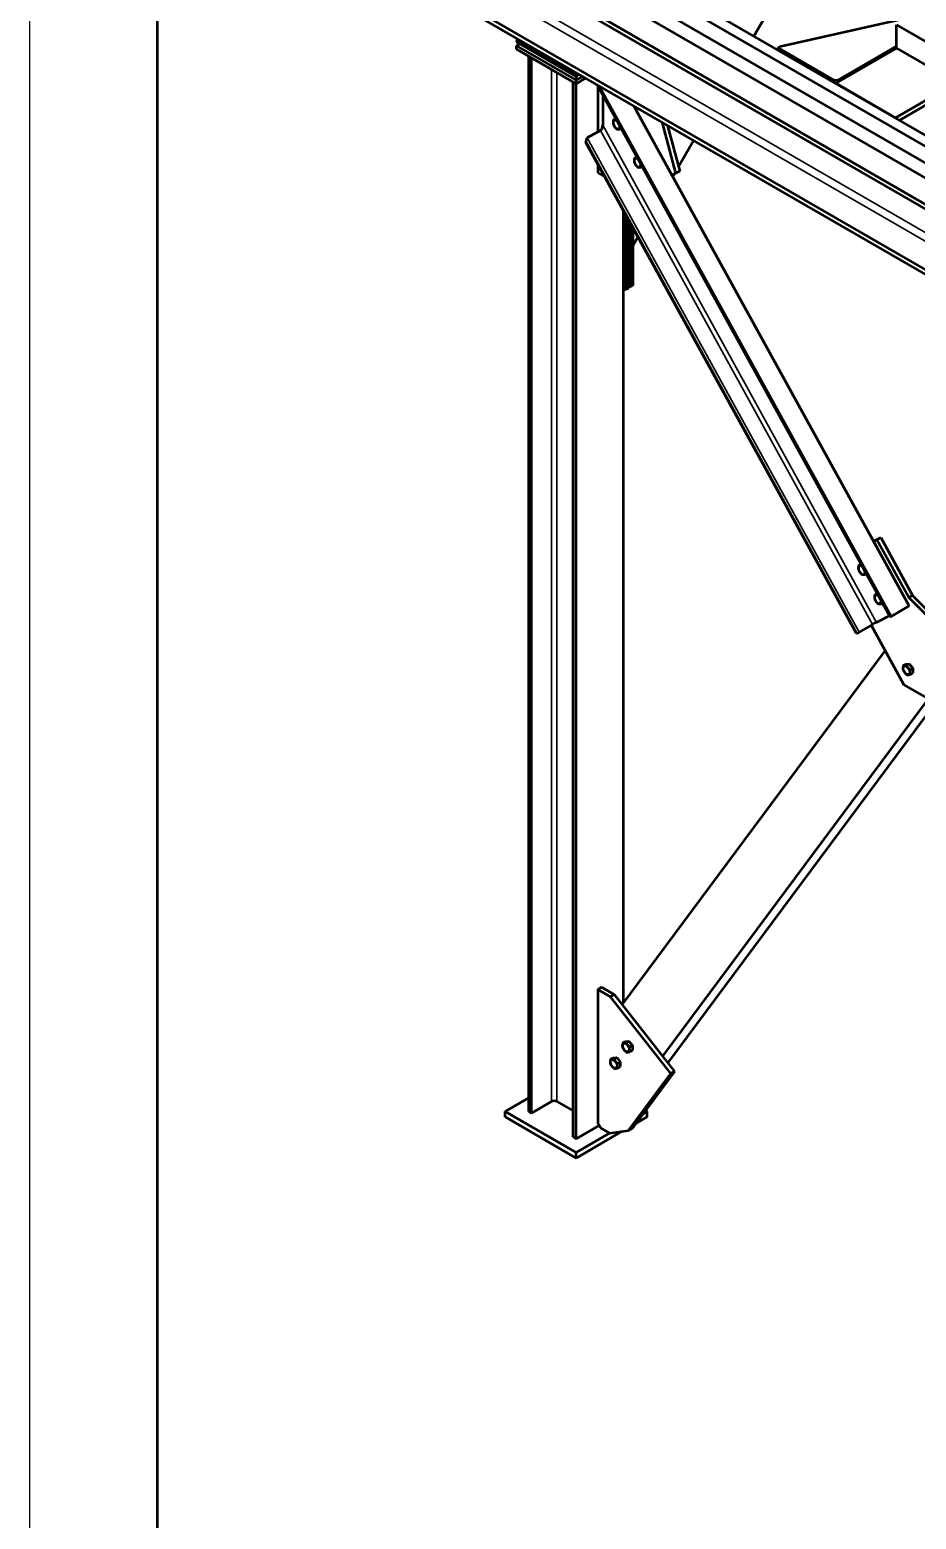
# Model space of a CAD drawing. Header units: millimetres. Extents: x 0 to 15979, y 0 to 11286.
# Drawn here: x 0 to 2648, y 3074 to 7519 of the extents above; entities that cross this region are included whole.
import ezdxf

# ---------------------------------------------------------------- set-up
doc = ezdxf.new("R2010")
doc.units = ezdxf.units.MM
doc.header["$LTSCALE"] = 19
for name, color, linetype, lineweight in [('Видимые тонкие (ГОСТ)', 7, 'Continuous', 35), ('Видимый контур (ГОСТ)', 7, 'Continuous', 50), ('Кромка (ГОСТ)', 7, 'Continuous', 50)]:
    doc.layers.add(name, color=color, linetype=linetype, lineweight=lineweight)

# ---------------------------------------------------------------- blocks, each defined once
blk = doc.blocks.new('Рамки ГОСТ_ граница 594x841_2')
at = {"layer": 'Кромка (ГОСТ)', "lineweight": 25}
blk.add_line((0, 0), (0, 594), dxfattribs=at)
at = {"layer": 'Кромка (ГОСТ)'}
blk.add_line((20, 589), (20, 5), dxfattribs=at)

msp = doc.modelspace()

# ---------------------------------------------------------------- linework, layer by layer
at = {"layer": 'Видимые тонкие (ГОСТ)'}
for p, q in [((920.5, 7927.1), (3963.5, 6170.2)), ((909.2, 7907.5), (3950.5, 6151.6)), ((1558.7, 4320.4), (1558.7, 7400.2)), ((1574.2, 4320.4), (1574.2, 7391.2)), ((2570.5, 5767.6), (1697.5, 7352.7)), ((2516.9, 5744.2), (1704.5, 7219.1)), ((2528.5, 5750.6), (1711.3, 7234.4)), ((2470.7, 5717.8), (1661.2, 7187.5)), ((2477.4, 5721.4), (1665.1, 7196.4))]:
    msp.add_line(p, q, dxfattribs=at)
at = {"layer": 'Видимый контур (ГОСТ)'}
for p, q in [((903.2, 8144.5), (4018, 6346.1)), ((945.6, 8169), (4001, 6404.9)), ((1013.5, 8163.2), (3945, 6470.7)), ((903.2, 8099.6), (4018, 6301.2)), ((835.3, 8060.4), (4018, 6222.8)), ((835.3, 8046.1), (4009.2, 6213.6)), ((835.3, 7864.8), (3930.1, 6078)), ((835.3, 7850.5), (3930.1, 6063.7)), ((2162.1, 7500.1), (2364.7, 7850.9)), ((2243.8, 7470.8), (2629.7, 7557.2)), ((2588.9, 7464.3), (2588.9, 7533.7)), ((2588.9, 7533.7), (2767.1, 7430.8)), ((1456.8, 7491.7), (1453.3, 7485.5)), ((1453.3, 7485.5), (1631.5, 7382.7)), ((1453.3, 7485.5), (1453.3, 7483.1)), ((1631.5, 7380.2), (1453.3, 7483.1)), ((1463.2, 7477.4), (1453.3, 7471.7)), ((1453.3, 7471.7), (1631.5, 7368.8)), ((1453.3, 7461.1), (1453.3, 7471.7)), ((2234.7, 7465.5), (2243.8, 7470.8)), ((2588.9, 7470), (2412.1, 7368)), ((2958, 7471.7), (2586.1, 7256.9)), ((1453.3, 7461.1), (1631.5, 7358.2)), ((1490.1, 4290.6), (1490.1, 7439.8)), ((1498.6, 4285.7), (1498.6, 7434.9)), ((2234.7, 7465.5), (2231.5, 7460)), ((2403.7, 7368), (2234.7, 7465.5)), ((2588.9, 7464.3), (2407.9, 7359.8)), ((2588.9, 7464.3), (2767.1, 7361.4)), ((2958, 7457.4), (2597, 7249)), ((1631.5, 7382.7), (1635, 7388.8)), ((1640.7, 7385.5), (1631.5, 7380.2)), ((1631.5, 7382.7), (1631.5, 7380.2)), ((1631.5, 7380.2), (1631.5, 7368.8)), ((1631.5, 7368.8), (1650.6, 7379.8)), ((1623, 4213.8), (1623, 7363.1)), ((1631.5, 7358.2), (1659.8, 7374.5)), ((1631.5, 7358.2), (1631.5, 7368.8)), ((1631.5, 4208.9), (1631.5, 7358.2)), ((2569.6, 5767.2), (1695.8, 7353.7)), ((1696.5, 7352.3), (1696.5, 7214.5)), ((2572.3, 5768.5), (1700.8, 7350.8)), ((2397.3, 7364.3), (2403.7, 7368)), ((2412.1, 7368), (2403.7, 7368)), ((2407.9, 7358.2), (2407.9, 7359.8)), ((2407.9, 7359.8), (2586.1, 7256.9)), ((2412.1, 7368), (2417.1, 7365.1)), ((1711.3, 7325.6), (1711.3, 7234.4)), ((2626.1, 5799.6), (1804.7, 7290.8)), ((1743, 7250.1), (1750.5, 7254.4)), ((2586.1, 7256.9), (2586.1, 7255.3)), ((1704.5, 7219.1), (1665.1, 7196.4)), ((1764.2, 7223.7), (1766.6, 7225.1)), ((1929.7, 7091.2), (1889.5, 7241.8)), ((1905, 7232.9), (1941, 7097.8)), ((1661.2, 7187.5), (1661.2, 7183.3)), ((2468.9, 5716.9), (1661.2, 7183.3)), ((1937.5, 7111), (1982.2, 7188.4)), ((1696.5, 7119.2), (1696.5, 7092.8)), ((1805.7, 7136.2), (1813.2, 7140.6)), ((1696.5, 7092.8), (1717.8, 7080.5)), ((1826.9, 7109.9), (1829.3, 7111.2)), ((1917.9, 7085.3), (1929.7, 7091.2)), ((1920.2, 7081.1), (1924.6, 7088.7)), ((1941, 7097.8), (1929.7, 7091.2)), ((1772.9, 4614.5), (1772.9, 6980.5)), ((1780.7, 6743.8), (1780.7, 6966.4)), ((1787.1, 6954.8), (1787.1, 6747.4)), ((1794.8, 6751.9), (1794.8, 6940.7)), ((1801.2, 6929.1), (1801.2, 6755.6)), ((1801.2, 6874.9), (1816.5, 6901.4)), ((1772.9, 6743.8), (1780.7, 6743.8)), ((1787.1, 6747.4), (1780.7, 6743.8)), ((1787.1, 6756.4), (1794.8, 6751.9)), ((1801.2, 6755.6), (1794.8, 6751.9)), ((2519.6, 5992.9), (2541.6, 6003.9)), ((2541.6, 6003.9), (2530.3, 5997.3)), ((2541.6, 6003.9), (2636.7, 5831.2)), ((2530.3, 5997.3), (2520, 5992.2)), ((2625.4, 5824.7), (2530.3, 5997.3)), ((2475.3, 5920.5), (2482.8, 5924.8)), ((2496.5, 5894.1), (2498.9, 5895.5)), ((2523.5, 5833), (2531, 5837.3)), ((2636.7, 5831.2), (2625.4, 5824.7)), ((2799.6, 5650.9), (2625.4, 5824.7)), ((2636.7, 5831.2), (2810.9, 5657.4)), ((2544.8, 5806.6), (2547.1, 5807.9)), ((2626.1, 5799.6), (2572.3, 5768.5)), ((2516.9, 5744.2), (2477.4, 5721.4)), ((2512.8, 5741.8), (2610.7, 5564)), ((2567.9, 5770.2), (2528.5, 5750.6)), ((2572.3, 5768.5), (2570.5, 5767.6)), ((2470.7, 5717.8), (2468.9, 5716.9)), ((1769.1, 4609.5), (2554.8, 5665.6)), ((2608.7, 5621.6), (2616.3, 5626)), ((2616.3, 5626), (2626.9, 5627)), ((2619.4, 5622.6), (2626.9, 5627)), ((2626.9, 5627), (2637.5, 5613.8)), ((2630, 5609.4), (2637.5, 5613.8)), ((2637.5, 5613.8), (2637.5, 5599.6)), ((2610.7, 5564), (2772.1, 5470.8)), ((2630, 5595.2), (2637.5, 5599.6)), ((1890.4, 4455.4), (2683.7, 5521.9)), ((1906.1, 4435.3), (2705.1, 5509.5)), ((1707.9, 4661.3), (1696.5, 4654.8)), ((1696.5, 4654.8), (1696.5, 4256.3)), ((1734.1, 4633), (1696.5, 4654.8)), ((1707.9, 4661.3), (1745.5, 4639.6)), ((1734.1, 4633), (1745.5, 4639.6)), ((1914.6, 4403.7), (1734.1, 4633)), ((1745.5, 4639.6), (1925.9, 4410.2)), ((1771.1, 4495.5), (1778.7, 4499.9)), ((1778.7, 4499.9), (1789.3, 4500.9)), ((1781.7, 4496.5), (1789.3, 4500.9)), ((1789.3, 4500.9), (1799.9, 4487.7)), ((1734.7, 4446.6), (1742.3, 4451)), ((1742.3, 4451), (1752.9, 4451.9)), ((1745.3, 4447.5), (1752.9, 4451.9)), ((1752.9, 4451.9), (1763.5, 4438.7)), ((1792.3, 4483.3), (1799.9, 4487.7)), ((1792.3, 4469.1), (1799.9, 4473.5)), ((1799.9, 4487.7), (1799.9, 4473.5)), ((1755.9, 4434.3), (1763.5, 4438.7)), ((1755.9, 4420.2), (1763.5, 4424.6)), ((1763.5, 4438.7), (1763.5, 4424.6)), ((1788.5, 4234.2), (1914.6, 4403.7)), ((1925.9, 4410.2), (1799.8, 4240.8)), ((1925.9, 4410.2), (1914.6, 4403.7)), ((1490.1, 4331.4), (1419.4, 4290.6)), ((1498.6, 4285.7), (1558.7, 4320.4)), ((1574.2, 4320.4), (1623, 4292.2)), ((1419.4, 4274.3), (1419.4, 4290.6)), ((1419.4, 4290.6), (1631.5, 4168.1)), ((1419.4, 4274.3), (1631.5, 4151.8)), ((1490.1, 4290.6), (1498.6, 4285.7)), ((1810.5, 4255.1), (1843.6, 4274.3)), ((1831.8, 4283.8), (1843.6, 4290.6)), ((1843.6, 4290.6), (1838.9, 4293.3)), ((1843.6, 4274.3), (1843.6, 4290.6)), ((1631.5, 4208.9), (1700.8, 4249)), ((1631.5, 4151.8), (1769.6, 4231.5)), ((1631.5, 4168.1), (1731.9, 4226.1)), ((1705, 4241.6), (1696.5, 4256.3)), ((1705, 4241.6), (1731.9, 4226.1)), ((1731.9, 4226.1), (1788.5, 4234.2)), ((1799.8, 4240.8), (1788.5, 4234.2)), ((1623, 4213.8), (1631.5, 4208.9)), ((1631.5, 4151.8), (1631.5, 4168.1))]:
    msp.add_line(p, q, dxfattribs=at)
for centre, major_axis, ratio, start_param, end_param in [((1752.4, 7236.2), (7.1, -12.3), 0.57735, 2.057839, 7.297126), ((1704.5, 7230.5), (-2.9, -11.9), 0.506575, 0.452857, 2.023653), ((1665.1, 7189.8), (1.7, 6.9), 0.506575, 0.452857, 2.023653), ((1815.1, 7122.3), (7.1, -12.3), 0.57735, 2.057839, 7.297126), ((2484.7, 5906.6), (7.1, -12.3), 0.57735, 2.057839, 7.297126), ((2532.9, 5819), (7.1, -12.3), 0.57735, 2.057839, 7.297126), ((2521.8, 5746.7), (-8.32, -4.58), 0.028495, 3.75736, 5.328156), ((2574.4, 5769.9), (-4.82, -2.65), 0.028495, 0, 0.615767), ((2474.6, 5720), (-4.82, -2.65), 0.028495, 0.615767, 2.186563), ((1566.4, 4315.9), (11, 0), 0.57735, 0.785398, 2.356194)]:
    msp.add_ellipse(centre, major_axis=major_axis, ratio=ratio, start_param=start_param, end_param=end_param, dxfattribs=at)
for centre in [(2618.1, 5607.7), (1780.5, 4481.6), (1744, 4432.7)]:
    msp.add_ellipse(centre, major_axis=(-7.1, 12.3), ratio=0.57735, dxfattribs=at)
for points, weights in [([(1743, 7250.1), (1741.3, 7242), (1743, 7235.9)], [1.16025403784, 1.33974596216, 1.16025403784]), ([(1752.5, 7250.8), (1746.3, 7249.6), (1743, 7250.1)], [1.18509526941, 1.32632127813, 1.16025403784]), ([(1743, 7235.9), (1746.6, 7228.3), (1753.6, 7222.7)], [1.16025403784, 1.33974596216, 1.16025403784]), ([(1753.6, 7222.7), (1757.2, 7222.2), (1764.2, 7223.7)], [1.16025403784, 1.33974596216, 1.16025403784]), ([(1764.2, 7223.7), (1763.2, 7227.3), (1763.3, 7231.1)], [1.16025403784, 1.26207293639, 1.24837590695]), ([(1805.7, 7136.2), (1803.9, 7128.2), (1805.7, 7122.1)], [1.16025403784, 1.33974596216, 1.16025403784]), ([(1815.2, 7137), (1809, 7135.7), (1805.7, 7136.2)], [1.18509526941, 1.32632127813, 1.16025403784]), ([(1805.7, 7122.1), (1809.3, 7114.5), (1816.3, 7108.9)], [1.16025403784, 1.33974596216, 1.16025403784]), ([(1826.9, 7109.9), (1825.9, 7113.5), (1826, 7117.3)], [1.16025403784, 1.26207293639, 1.24837590695]), ([(1816.3, 7108.9), (1819.9, 7108.4), (1826.9, 7109.9)], [1.16025403784, 1.33974596216, 1.16025403784]), ([(2475.3, 5920.5), (2473.5, 5912.4), (2475.3, 5906.4)], [1.16025403784, 1.33974596216, 1.16025403784]), ([(2484.8, 5921.2), (2478.6, 5920), (2475.3, 5920.5)], [1.18509526941, 1.32632127813, 1.16025403784]), ([(2475.3, 5906.4), (2478.8, 5898.8), (2485.9, 5893.2)], [1.16025403784, 1.33974596216, 1.16025403784]), ([(2485.9, 5893.2), (2489.5, 5892.6), (2496.5, 5894.1)], [1.16025403784, 1.33974596216, 1.16025403784]), ([(2496.5, 5894.1), (2495.5, 5897.8), (2495.6, 5901.5)], [1.16025403784, 1.26207293639, 1.24837590695]), ([(2523.5, 5833), (2521.8, 5824.9), (2523.5, 5818.8)], [1.16025403784, 1.33974596216, 1.16025403784]), ([(2533, 5833.7), (2526.8, 5832.4), (2523.5, 5833)], [1.18509526941, 1.32632127813, 1.16025403784]), ([(2523.5, 5818.8), (2527.1, 5811.2), (2534.1, 5805.6)], [1.16025403784, 1.33974596216, 1.16025403784]), ([(2534.1, 5805.6), (2537.7, 5805.1), (2544.8, 5806.6)], [1.16025403784, 1.33974596216, 1.16025403784]), ([(2544.8, 5806.6), (2543.7, 5810.2), (2543.8, 5814)], [1.16025403784, 1.26207293639, 1.24837590695]), ([(2608.7, 5621.6), (2607, 5613.5), (2608.7, 5607.5)], [1.16025403784, 1.33974596216, 1.16025403784]), ([(2619.4, 5622.6), (2612.3, 5621.1), (2608.7, 5621.6)], [1.16025403784, 1.33974596216, 1.16025403784]), ([(2608.7, 5607.5), (2612.3, 5599.9), (2619.4, 5594.3)], [1.16025403784, 1.33974596216, 1.16025403784]), ([(2630, 5609.4), (2622.9, 5615), (2619.4, 5622.6)], [1.16025403784, 1.33974596216, 1.16025403784]), ([(2630, 5595.2), (2628.2, 5601.3), (2630, 5609.4)], [1.16025403784, 1.33974596216, 1.16025403784]), ([(2619.4, 5594.3), (2622.9, 5593.8), (2630, 5595.2)], [1.16025403784, 1.33974596216, 1.16025403784]), ([(1771.1, 4495.5), (1769.3, 4487.4), (1771.1, 4481.4)], [1.16025403784, 1.33974596216, 1.16025403784]), ([(1781.7, 4496.5), (1774.7, 4495), (1771.1, 4495.5)], [1.16025403784, 1.33974596216, 1.16025403784]), ([(1792.3, 4483.3), (1785.3, 4488.9), (1781.7, 4496.5)], [1.16025403784, 1.33974596216, 1.16025403784]), ([(1734.7, 4446.6), (1732.9, 4438.5), (1734.7, 4432.4)], [1.16025403784, 1.33974596216, 1.16025403784]), ([(1745.3, 4447.5), (1738.2, 4446), (1734.7, 4446.6)], [1.16025403784, 1.33974596216, 1.16025403784]), ([(1755.9, 4434.3), (1748.8, 4439.9), (1745.3, 4447.5)], [1.16025403784, 1.33974596216, 1.16025403784]), ([(1771.1, 4481.4), (1774.7, 4473.8), (1781.7, 4468.2)], [1.16025403784, 1.33974596216, 1.16025403784]), ([(1781.7, 4468.2), (1785.3, 4467.7), (1792.3, 4469.1)], [1.16025403784, 1.33974596216, 1.16025403784]), ([(1792.3, 4469.1), (1790.6, 4475.2), (1792.3, 4483.3)], [1.16025403784, 1.33974596216, 1.16025403784]), ([(1734.7, 4432.4), (1738.2, 4424.8), (1745.3, 4419.2)], [1.16025403784, 1.33974596216, 1.16025403784]), ([(1745.3, 4419.2), (1748.8, 4418.7), (1755.9, 4420.2)], [1.16025403784, 1.33974596216, 1.16025403784]), ([(1755.9, 4420.2), (1754.1, 4426.2), (1755.9, 4434.3)], [1.16025403784, 1.33974596216, 1.16025403784])]:
    msp.add_rational_spline(points, weights, degree=2, dxfattribs=at)

# ---------------------------------------------------------------- block references
at = {"xscale": 19, "yscale": 19, "zscale": 19}
msp.add_blockref('Рамки ГОСТ_ граница 594x841_2', (0, 0), dxfattribs=at)

doc.saveas('drawing.dxf')
